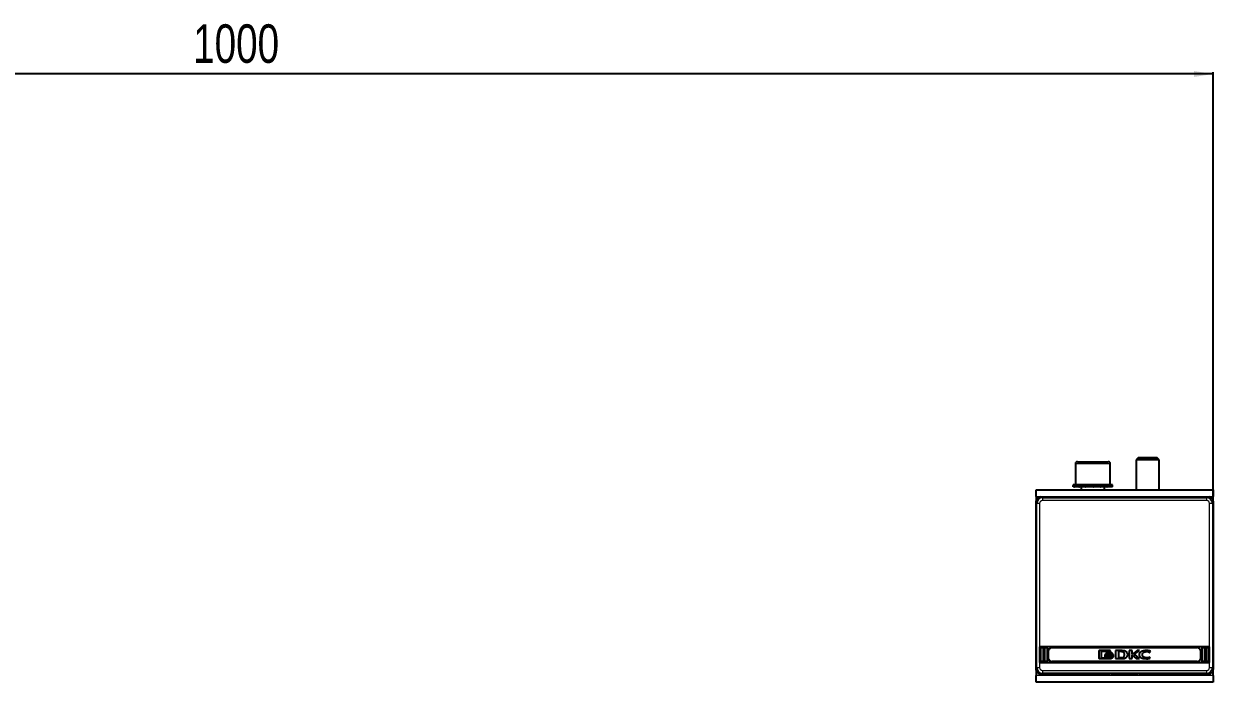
# Model space of a CAD drawing. Header units: millimetres. Extents: x -438 to 3468, y -370 to 660.
# Drawn here: x 179 to 797, y 195 to 537 of the extents above; entities that cross this region are included whole.
import ezdxf

# ---------------------------------------------------------------- set-up
doc = ezdxf.new("R2010")
doc.units = ezdxf.units.MM
doc.layers.add('FORMAT', color=7, linetype='Continuous')
doc.styles.add('SLDTEXTSTYLE0', font='TXT', dxfattribs={"width": 0.75})
doc.dimstyles.new('SLDDIMSTYLE0', dxfattribs={"dimtxt": 20, "dimasz": 10, "dimexe": 0, "dimexo": 0.0625, "dimgap": 5, "dimtad": 2, "dimdec": 1, "dimrnd": 1e-09, "dimzin": 12, "dimdsep": 46, "dimtxsty": 'SLDTEXTSTYLE0', "dimsah": 1, "dimcen": 0.09, "dimadec": 0, "dimazin": 3, "dimtfac": 1, "dimtofl": 0, "dimtmove": 0, "dimatfit": 3, "dimfxl": 0, "dimfrac": 2, "dimtolj": 1, "dimtzin": 12, "dimarcsym": 0})

# ---------------------------------------------------------------- blocks, each defined once
blk = doc.blocks.new('_D_3')
at = {"layer": 'FORMAT'}
for p, q in [((-203.42, 288.93), (-203.42, 511.86)), ((796.58, 510.86), (-203.42, 510.86)), ((796.58, 288.93), (796.58, 511.86))]:
    blk.add_line(p, q, dxfattribs=at)
for points in [[(-203.42, 510.86), (-193.42, 509.32), (-193.42, 512.4)], [(796.58, 510.86), (786.58, 512.4), (786.58, 509.32)]]:
    blk.add_solid(points, dxfattribs=at)
at = {"layer": 'FORMAT', "insert": (267.02, 536.64), "char_height": 20, "attachment_point": 1, "style": 'SLDTEXTSTYLE0'}
blk.add_mtext('1000', dxfattribs=at)

msp = doc.modelspace()

# ---------------------------------------------------------------- linework, layer by layer
at = {"color": 7, "linetype": 'Continuous', "lineweight": 25}
for p, q in [((726.08, 309.45), (734.52, 309.45)), ((734.52, 309.45), (742.08, 309.45)), ((757.65, 311.45), (756.58, 310.37)), ((756.58, 310.37), (756.58, 294.95)), ((768.58, 310.37), (756.58, 310.37)), ((767.5, 311.45), (757.65, 311.45)), ((768.58, 310.37), (767.5, 311.45)), ((768.58, 294.95), (768.58, 310.37)), ((725.08, 308.45), (725.08, 297.45)), ((743.08, 297.45), (743.08, 308.45)), ((723.83, 297.45), (723.83, 296.45)), ((723.83, 297.45), (723.83, 297.2)), ((724.65, 297.45), (723.83, 297.45)), ((723.83, 297.45), (723.83, 297.45)), ((723.83, 296.45), (723.83, 296.7)), ((724.65, 296.45), (723.83, 296.45)), ((723.83, 296.45), (723.83, 296.45)), ((724.65, 297.45), (724.75, 297.45)), ((724.65, 296.45), (724.75, 296.45)), ((724.75, 297.45), (724.75, 297.2)), ((726.9, 297.45), (724.75, 297.45)), ((724.75, 296.45), (724.75, 296.7)), ((726.9, 296.45), (724.75, 296.45)), ((726.9, 297.45), (727.08, 297.45)), ((726.9, 296.45), (727.08, 296.45)), ((727.08, 297.45), (727.08, 297.2)), ((730.25, 297.45), (727.08, 297.45)), ((727.08, 296.45), (727.08, 296.7)), ((730.25, 296.45), (727.08, 296.45)), ((728.08, 296.45), (728.08, 294.95)), ((730.25, 297.45), (730.48, 297.45)), ((730.25, 296.45), (730.48, 296.45)), ((730.48, 297.45), (730.48, 297.2)), ((734.18, 297.45), (730.48, 297.45)), ((730.48, 296.45), (730.48, 296.7)), ((734.18, 296.45), (730.48, 296.45)), ((734.18, 297.45), (734.26, 297.45)), ((734.18, 296.45), (734.34, 296.45)), ((734.34, 296.45), (734.43, 296.45)), ((734.38, 297.45), (734.43, 297.45)), ((734.43, 297.45), (734.43, 297.2)), ((738.09, 297.45), (734.43, 297.45)), ((734.43, 296.45), (734.43, 296.7)), ((738.09, 296.45), (734.43, 296.45)), ((738.09, 297.45), (738.32, 297.45)), ((738.09, 296.45), (738.32, 296.45)), ((738.32, 297.45), (738.32, 297.2)), ((741.4, 297.45), (738.32, 297.45)), ((738.32, 296.45), (738.32, 296.7)), ((741.4, 296.45), (738.32, 296.45)), ((740.08, 294.95), (740.08, 296.45)), ((741.4, 297.45), (741.57, 297.45)), ((741.4, 296.45), (741.57, 296.45)), ((741.57, 297.45), (741.57, 297.2)), ((743.59, 297.45), (741.57, 297.45)), ((741.57, 296.45), (741.57, 296.7)), ((743.59, 296.45), (741.57, 296.45)), ((743.59, 297.45), (743.68, 297.45)), ((743.59, 296.45), (743.68, 296.45)), ((743.68, 297.45), (743.68, 297.2)), ((744.33, 297.45), (743.68, 297.45)), ((743.68, 296.45), (743.68, 296.7)), ((744.33, 296.45), (743.68, 296.45)), ((744.33, 296.45), (744.33, 297.45)), ((704.58, 291.45), (704.58, 294.95)), ((704.58, 294.95), (796.58, 294.95)), ((704.58, 291.45), (704.58, 288.92)), ((706.85, 291.2), (707.48, 291.2)), ((707.48, 291.2), (743.08, 291.2)), ((743.08, 291.2), (743.08, 291.06)), ((743.58, 290.93), (757.58, 290.93)), ((758.08, 291.06), (758.08, 291.2)), ((758.08, 291.2), (793.68, 291.2)), ((793.68, 291.2), (794.3, 291.2)), ((796.58, 294.95), (796.58, 291.45)), ((796.58, 288.92), (796.58, 291.45)), ((704.58, 288.3), (704.58, 288.92)), ((704.58, 202.1), (704.58, 288.3)), ((796.58, 288.92), (796.58, 288.3)), ((796.58, 288.3), (796.58, 202.1)), ((794.68, 213.4), (706.48, 213.4)), ((706.48, 213.4), (706.48, 205.2)), ((706.98, 205.9), (706.98, 212.7)), ((707.18, 212.9), (708.28, 212.9)), ((708.48, 212.7), (708.48, 205.9)), ((708.98, 205.9), (708.98, 212.7)), ((709.18, 212.9), (710.28, 212.9)), ((710.48, 212.7), (710.48, 205.9)), ((710.98, 207.7), (710.98, 210.9)), ((712.98, 212.9), (788.18, 212.9)), ((737.15, 210.96), (737.15, 207.64)), ((742.83, 211.4), (737.59, 211.4)), ((738.56, 211.07), (742.74, 211.07)), ((738.56, 207.53), (738.56, 211.07)), ((742.74, 211.07), (742.74, 210.68)), ((742.74, 210.68), (743.26, 210.68)), ((743.26, 210.68), (743.26, 210.96)), ((748.72, 211.42), (745.9, 211.4)), ((745.9, 211.4), (745.9, 207.2)), ((748.52, 210.83), (747.48, 210.82)), ((747.48, 210.82), (747.48, 207.72)), ((753, 211.4), (753, 207.2)), ((754.49, 211.4), (753, 211.4)), ((754.49, 209.43), (754.49, 211.4)), ((757.16, 211.4), (754.49, 209.43)), ((755.76, 209.54), (758.29, 211.4)), ((758.29, 211.4), (757.16, 211.4)), ((763.56, 210.38), (763.75, 210.38)), ((763.75, 210.38), (764.01, 211.1)), ((790.18, 207.7), (790.18, 210.9)), ((790.68, 212.7), (790.68, 205.9)), ((790.88, 212.9), (791.98, 212.9)), ((792.18, 205.9), (792.18, 212.7)), ((792.68, 212.7), (792.68, 205.9)), ((792.88, 212.9), (793.98, 212.9)), ((794.18, 205.9), (794.18, 212.7)), ((794.68, 205.2), (794.68, 213.4)), ((706.48, 205.2), (794.68, 205.2)), ((708.28, 205.7), (707.18, 205.7)), ((710.28, 205.7), (709.18, 205.7)), ((788.18, 205.7), (712.98, 205.7)), ((737.59, 207.2), (742.83, 207.2)), ((741.02, 207.52), (738.56, 207.53)), ((740.3, 209.38), (740.3, 208.93)), ((740.3, 208.67), (740.3, 208.2)), ((744.75, 208.83), (744.75, 209.28)), ((744.75, 208.1), (744.75, 208.57)), ((745.9, 207.2), (748.58, 207.21)), ((747.48, 207.72), (748.43, 207.73)), ((748.58, 207.21), (748.59, 207.21)), ((748.59, 207.21), (748.61, 207.21)), ((753, 207.2), (754.51, 207.2)), ((754.51, 208.96), (756.52, 207.2)), ((754.51, 207.2), (754.51, 208.96)), ((758.35, 207.2), (755.76, 209.54)), ((756.52, 207.2), (758.35, 207.2)), ((763.74, 207.43), (763.93, 207.97)), ((763.93, 207.97), (763.77, 207.97)), ((791.98, 205.7), (790.88, 205.7)), ((793.98, 205.7), (792.88, 205.7)), ((704.58, 201.47), (704.58, 202.1)), ((704.58, 201.47), (704.58, 198.45)), ((704.58, 194.95), (704.58, 198.45)), ((707.48, 199.2), (706.85, 199.2)), ((743.08, 199.2), (707.48, 199.2)), ((743.08, 199.2), (743.08, 199.33)), ((743.58, 199.47), (757.58, 199.47)), ((758.08, 199.33), (758.08, 199.2)), ((793.68, 199.2), (758.08, 199.2)), ((794.3, 199.2), (793.68, 199.2)), ((796.58, 202.1), (796.58, 201.47)), ((796.58, 198.45), (796.58, 201.47)), ((796.58, 198.45), (796.58, 194.95)), ((796.58, 194.95), (704.58, 194.95))]:
    msp.add_line(p, q, dxfattribs=at)
at = {"color": 8, "linetype": 'Continuous', "lineweight": 18}
for p, q in [((734.57, 308.45), (725.08, 308.45)), ((743.08, 308.45), (734.57, 308.45)), ((704.58, 291.45), (796.58, 291.45)), ((707.48, 291.2), (707.93, 290.74)), ((707.93, 290.74), (707.93, 289.3)), ((707.93, 290.74), (793.23, 290.74)), ((793.23, 290.74), (793.68, 291.2)), ((793.23, 289.3), (793.23, 290.74)), ((705.03, 287.85), (704.58, 288.3)), ((706.48, 287.85), (705.03, 287.85)), ((705.03, 202.55), (705.03, 287.85)), ((706.48, 287.85), (706.48, 213.4)), ((793.23, 289.3), (707.93, 289.3)), ((794.68, 213.4), (794.68, 287.85)), ((796.13, 287.85), (794.68, 287.85)), ((796.58, 288.3), (796.13, 287.85)), ((796.13, 287.85), (796.13, 202.55)), ((706.98, 205.9), (706.98, 212.7)), ((706.98, 212.7), (707.08, 212.7)), ((706.98, 212.7), (706.98, 212.7)), ((707.08, 212.7), (707.08, 205.9)), ((707.18, 212.8), (707.18, 212.9)), ((707.18, 212.9), (708.28, 212.9)), ((707.18, 212.9), (707.18, 212.9)), ((708.28, 212.8), (707.18, 212.8)), ((708.28, 212.8), (708.28, 212.9)), ((708.28, 212.9), (708.28, 212.9)), ((708.38, 205.9), (708.38, 212.7)), ((708.38, 212.7), (708.48, 212.7)), ((708.48, 212.7), (708.48, 205.9)), ((708.48, 212.7), (708.48, 212.7)), ((708.98, 205.9), (708.98, 212.7)), ((708.98, 212.7), (709.08, 212.7)), ((708.98, 212.7), (708.98, 212.7)), ((709.08, 212.7), (709.08, 205.9)), ((709.18, 212.8), (709.18, 212.9)), ((709.18, 212.9), (710.28, 212.9)), ((709.18, 212.9), (709.18, 212.9)), ((710.28, 212.8), (709.18, 212.8)), ((710.28, 212.8), (710.28, 212.9)), ((710.28, 212.9), (710.28, 212.9)), ((710.38, 205.9), (710.38, 212.7)), ((710.38, 212.7), (710.48, 212.7)), ((710.48, 212.7), (710.48, 205.9)), ((710.48, 212.7), (710.48, 212.7)), ((710.98, 207.7), (710.98, 210.9)), ((711.08, 210.9), (710.98, 210.9)), ((710.98, 210.9), (710.98, 210.9)), ((711.08, 210.9), (711.08, 207.7)), ((712.98, 212.9), (788.18, 212.9)), ((712.98, 212.8), (712.98, 212.9)), ((712.98, 212.9), (712.98, 212.9)), ((788.18, 212.8), (712.98, 212.8)), ((788.18, 212.9), (788.18, 212.8)), ((788.18, 212.9), (788.18, 212.9)), ((790.08, 207.7), (790.08, 210.9)), ((790.18, 210.9), (790.08, 210.9)), ((790.18, 210.9), (790.18, 207.7)), ((790.18, 210.9), (790.18, 210.9)), ((790.68, 212.7), (790.78, 212.7)), ((790.68, 205.9), (790.68, 212.7)), ((790.68, 212.7), (790.68, 212.7)), ((790.78, 212.7), (790.78, 205.9)), ((790.88, 212.9), (790.88, 212.8)), ((790.88, 212.9), (791.98, 212.9)), ((790.88, 212.9), (790.88, 212.9)), ((791.98, 212.8), (790.88, 212.8)), ((791.98, 212.9), (791.98, 212.8)), ((791.98, 212.9), (791.98, 212.9)), ((792.08, 205.9), (792.08, 212.7)), ((792.08, 212.7), (792.18, 212.7)), ((792.18, 212.7), (792.18, 205.9)), ((792.18, 212.7), (792.18, 212.7)), ((792.68, 205.9), (792.68, 212.7)), ((792.78, 212.7), (792.68, 212.7)), ((792.68, 212.7), (792.68, 212.7)), ((792.78, 212.7), (792.78, 205.9)), ((792.88, 212.8), (792.88, 212.9)), ((792.88, 212.9), (793.98, 212.9)), ((792.88, 212.9), (792.88, 212.9)), ((793.98, 212.8), (792.88, 212.8)), ((793.98, 212.8), (793.98, 212.9)), ((793.98, 212.9), (793.98, 212.9)), ((794.08, 205.9), (794.08, 212.7)), ((794.18, 212.7), (794.08, 212.7)), ((794.18, 212.7), (794.18, 205.9)), ((794.18, 212.7), (794.18, 212.7)), ((706.48, 205.2), (706.48, 202.55)), ((706.98, 205.9), (707.08, 205.9)), ((706.98, 205.9), (706.98, 205.9)), ((707.18, 205.8), (708.28, 205.8)), ((707.18, 205.7), (707.18, 205.8)), ((708.28, 205.7), (707.18, 205.7)), ((707.18, 205.7), (707.18, 205.7)), ((708.28, 205.7), (708.28, 205.8)), ((708.28, 205.7), (708.28, 205.7)), ((708.38, 205.9), (708.48, 205.9)), ((708.48, 205.9), (708.48, 205.9)), ((708.98, 205.9), (709.08, 205.9)), ((708.98, 205.9), (708.98, 205.9)), ((709.18, 205.8), (710.28, 205.8)), ((709.18, 205.7), (709.18, 205.8)), ((710.28, 205.7), (709.18, 205.7)), ((709.18, 205.7), (709.18, 205.7)), ((710.28, 205.7), (710.28, 205.8)), ((710.28, 205.7), (710.28, 205.7)), ((710.38, 205.9), (710.48, 205.9)), ((710.48, 205.9), (710.48, 205.9)), ((711.08, 207.7), (710.98, 207.7)), ((710.98, 207.7), (710.98, 207.7)), ((712.98, 205.8), (788.18, 205.8)), ((712.98, 205.8), (712.98, 205.7)), ((788.18, 205.7), (712.98, 205.7)), ((712.98, 205.7), (712.98, 205.7)), ((788.18, 205.7), (788.18, 205.8)), ((788.18, 205.7), (788.18, 205.7)), ((790.18, 207.7), (790.08, 207.7)), ((790.18, 207.7), (790.18, 207.7)), ((790.68, 205.9), (790.78, 205.9)), ((790.68, 205.9), (790.68, 205.9)), ((790.88, 205.8), (791.98, 205.8)), ((790.88, 205.8), (790.88, 205.7)), ((791.98, 205.7), (790.88, 205.7)), ((790.88, 205.7), (790.88, 205.7)), ((791.98, 205.8), (791.98, 205.7)), ((791.98, 205.7), (791.98, 205.7)), ((792.08, 205.9), (792.18, 205.9)), ((792.18, 205.9), (792.18, 205.9)), ((792.78, 205.9), (792.68, 205.9)), ((792.68, 205.9), (792.68, 205.9)), ((792.88, 205.8), (793.98, 205.8)), ((792.88, 205.7), (792.88, 205.8)), ((793.98, 205.7), (792.88, 205.7)), ((792.88, 205.7), (792.88, 205.7)), ((793.98, 205.7), (793.98, 205.8)), ((793.98, 205.7), (793.98, 205.7)), ((794.18, 205.9), (794.08, 205.9)), ((794.18, 205.9), (794.18, 205.9)), ((794.68, 202.55), (794.68, 205.2)), ((704.58, 202.1), (705.03, 202.55)), ((796.58, 198.45), (704.58, 198.45)), ((705.03, 202.55), (706.48, 202.55)), ((707.93, 199.65), (707.48, 199.2)), ((707.93, 201.1), (793.23, 201.1)), ((707.93, 201.1), (707.93, 199.65)), ((793.23, 199.65), (707.93, 199.65)), ((793.23, 199.65), (793.23, 201.1)), ((793.68, 199.2), (793.23, 199.65)), ((794.68, 202.55), (796.13, 202.55)), ((796.13, 202.55), (796.58, 202.1))]:
    msp.add_line(p, q, dxfattribs=at)
at = {"color": 7, "linetype": 'Continuous', "lineweight": 25}
for centre, radius, start, end in [((726.08, 308.45), 1, 90, 180), ((742.08, 308.45), 1, 0, 90), ((707.18, 212.7), 0.2, 90, 180), ((708.28, 212.7), 0.2, 360, 90), ((709.18, 212.7), 0.2, 90, 180), ((710.28, 212.7), 0.2, 360, 90), ((712.98, 210.9), 2, 90, 180), ((788.18, 210.9), 2, 0, 90), ((790.88, 212.7), 0.2, 90, 180), ((791.98, 212.7), 0.2, 0, 90), ((792.88, 212.7), 0.2, 90, 180), ((793.98, 212.7), 0.2, 0, 90), ((707.18, 205.9), 0.2, 180, 270), ((708.28, 205.9), 0.2, 270, 360), ((709.18, 205.9), 0.2, 180, 270), ((710.28, 205.9), 0.2, 270, 360), ((712.98, 207.7), 2, 180, 270), ((788.18, 207.7), 2, 270, 0), ((790.88, 205.9), 0.2, 180, 270), ((791.98, 205.9), 0.2, 270, 0), ((792.88, 205.9), 0.2, 180, 270), ((793.98, 205.9), 0.2, 270, 0)]:
    msp.add_arc(centre, radius, start, end, dxfattribs=at)
at = {"color": 8, "linetype": 'Continuous', "lineweight": 18}
for centre, radius, start, end in [((707.18, 212.7), 0.198, 90, 180), ((707.18, 212.7), 0.0982, 90, 180), ((708.28, 212.7), 0.198, 360, 90), ((708.28, 212.7), 0.0982, 0, 90), ((709.18, 212.7), 0.198, 90, 180), ((709.18, 212.7), 0.0982, 90, 180), ((710.28, 212.7), 0.198, 360, 90), ((710.28, 212.7), 0.0982, 360, 90), ((712.98, 210.9), 2, 90, 180), ((712.98, 210.9), 1.9, 90, 180), ((788.18, 210.9), 2, 0, 90), ((788.18, 210.9), 1.9, 0, 90), ((790.88, 212.7), 0.198, 90, 180), ((790.88, 212.7), 0.0982, 90, 180), ((791.98, 212.7), 0.198, 0, 90), ((791.98, 212.7), 0.0982, 0, 90), ((792.88, 212.7), 0.198, 90, 180), ((792.88, 212.7), 0.0982, 90, 180), ((793.98, 212.7), 0.198, 0, 90), ((793.98, 212.7), 0.0982, 0, 90), ((707.18, 205.9), 0.198, 180, 270), ((707.18, 205.9), 0.0982, 180, 270), ((708.28, 205.9), 0.0982, 270, 360), ((708.28, 205.9), 0.198, 270, 360), ((709.18, 205.9), 0.198, 180, 270), ((709.18, 205.9), 0.0982, 180, 270), ((710.28, 205.9), 0.0982, 270, 0), ((710.28, 205.9), 0.198, 270, 360), ((712.98, 207.7), 2, 180, 270), ((712.98, 207.7), 1.9, 180, 270), ((788.18, 207.7), 1.9, 270, 0), ((788.18, 207.7), 2, 270, 0), ((790.88, 205.9), 0.198, 180, 270), ((790.88, 205.9), 0.0982, 180, 270), ((791.98, 205.9), 0.0982, 270, 0), ((791.98, 205.9), 0.198, 270, 0), ((792.88, 205.9), 0.198, 180, 270), ((792.88, 205.9), 0.0982, 180, 270), ((793.98, 205.9), 0.0982, 270, 0), ((793.98, 205.9), 0.198, 270, 0)]:
    msp.add_arc(centre, radius, start, end, dxfattribs=at)
at = {"color": 7, "linetype": 'Continuous', "lineweight": 25}
for centre, major_axis, ratio, start_param, end_param in [((707.63, 288.15), (2.27, -2.27), 0.935113, 2.575748, 3.707437), ((743.58, 291.06), (0.5, 0), 0.267949, 3.141593, 4.712389), ((757.58, 291.06), (0.5, 0), 0.267949, 4.712389, 6.283185), ((793.53, 288.15), (-2.27, -2.27), 0.935113, 2.575748, 3.707437), ((707.63, 202.25), (2.27, 2.27), 0.935113, 2.575748, 3.707437), ((743.58, 199.33), (0.5, 0), 0.267949, 1.570796, 3.141593), ((757.58, 199.33), (0.5, 0), 0.267949, 0, 1.570796), ((793.53, 202.25), (-2.27, 2.27), 0.935113, 2.575748, 3.707437)]:
    msp.add_ellipse(centre, major_axis=major_axis, ratio=ratio, start_param=start_param, end_param=end_param, dxfattribs=at)
at = {"color": 8, "linetype": 'Continuous', "lineweight": 18}
for centre, major_axis, ratio, start_param, end_param in [((708.03, 287.74), (2.13, -2.13), 0.997754, 2.389713, 3.893472), ((793.12, 287.74), (2.13, 2.13), 0.997754, 5.531306, 7.035065), ((708.03, 287.74), (1.13, -1.13), 0.935113, 2.389713, 3.893472), ((793.12, 287.74), (-1.13, -1.13), 0.935113, 2.389713, 3.893472), ((708.03, 202.65), (2.13, 2.13), 0.997754, 2.389713, 3.893472), ((708.03, 202.65), (1.13, 1.13), 0.935113, 2.389713, 3.893472), ((793.12, 202.65), (-1.13, 1.13), 0.935113, 2.389713, 3.893472), ((793.12, 202.65), (-2.13, 2.13), 0.997754, 2.389713, 3.893472)]:
    msp.add_ellipse(centre, major_axis=major_axis, ratio=ratio, start_param=start_param, end_param=end_param, dxfattribs=at)
at = {"color": 7, "linetype": 'Continuous', "lineweight": 25}
for points, knots in [([(723.83, 297.2), (723.83, 297.24), (723.83, 297.3), (723.83, 297.38), (723.83, 297.43), (723.83, 297.45)], [0, 0, 0, 0, 0.499981, 0.749988, 1, 1, 1, 1]), ([(723.83, 296.45), (723.83, 296.47), (723.83, 296.51), (723.83, 296.59), (723.83, 296.66), (723.83, 296.7)], [0, 0, 0, 0, 0.25014, 0.50028, 1, 1, 1, 1]), ([(724.75, 297.2), (724.73, 297.24), (724.7, 297.3), (724.67, 297.38), (724.66, 297.43), (724.65, 297.45)], [0, 0, 0, 0, 0.499981, 0.749988, 1, 1, 1, 1]), ([(724.65, 296.45), (724.66, 296.47), (724.67, 296.51), (724.7, 296.59), (724.73, 296.66), (724.75, 296.7)], [0, 0, 0, 0, 0.25014, 0.50028, 1, 1, 1, 1]), ([(727.08, 297.2), (727.05, 297.24), (727.01, 297.3), (726.95, 297.38), (726.92, 297.43), (726.9, 297.45)], [0, 0, 0, 0, 0.499981, 0.749988, 1, 1, 1, 1]), ([(726.9, 296.45), (726.92, 296.47), (726.95, 296.51), (727.01, 296.59), (727.05, 296.66), (727.08, 296.7)], [0, 0, 0, 0, 0.25014, 0.50028, 1, 1, 1, 1]), ([(730.48, 297.2), (730.44, 297.24), (730.38, 297.3), (730.31, 297.38), (730.27, 297.43), (730.25, 297.45)], [0, 0, 0, 0, 0.4999808, 0.7499881, 1, 1, 1, 1]), ([(730.25, 296.45), (730.27, 296.47), (730.31, 296.51), (730.38, 296.59), (730.44, 296.66), (730.48, 296.7)], [0, 0, 0, 0, 0.25014, 0.50028, 1, 1, 1, 1]), ([(734.43, 297.2), (734.39, 297.24), (734.32, 297.3), (734.24, 297.38), (734.2, 297.43), (734.18, 297.45)], [0, 0, 0, 0, 0.499981, 0.749988, 1, 1, 1, 1]), ([(734.18, 296.45), (734.2, 296.47), (734.24, 296.51), (734.32, 296.59), (734.39, 296.66), (734.43, 296.7)], [0, 0, 0, 0, 0.25014, 0.50028, 1, 1, 1, 1]), ([(734.43, 297.2), (734.41, 297.27), (734.38, 297.4), (734.35, 297.43), (734.34, 297.45)], [0, 0, 0, 0, 0.561794, 1, 1, 1, 1]), ([(734.43, 296.7), (734.41, 296.62), (734.38, 296.49), (734.35, 296.46), (734.34, 296.45)], [0, 0, 0, 0, 0.561794, 1, 1, 1, 1]), ([(738.32, 297.2), (738.28, 297.24), (738.23, 297.3), (738.15, 297.38), (738.11, 297.43), (738.09, 297.45)], [0, 0, 0, 0, 0.499981, 0.749988, 1, 1, 1, 1]), ([(738.09, 296.45), (738.11, 296.47), (738.15, 296.51), (738.23, 296.59), (738.28, 296.66), (738.32, 296.7)], [0, 0, 0, 0, 0.25014, 0.50028, 1, 1, 1, 1]), ([(741.57, 297.2), (741.54, 297.24), (741.5, 297.3), (741.44, 297.38), (741.41, 297.43), (741.4, 297.45)], [0, 0, 0, 0, 0.499981, 0.749988, 1, 1, 1, 1]), ([(741.4, 296.45), (741.41, 296.47), (741.44, 296.51), (741.5, 296.59), (741.54, 296.66), (741.57, 296.7)], [0, 0, 0, 0, 0.25014, 0.50028, 1, 1, 1, 1]), ([(743.68, 297.2), (743.66, 297.24), (743.64, 297.3), (743.61, 297.38), (743.59, 297.43), (743.59, 297.45)], [0, 0, 0, 0, 0.499981, 0.749988, 1, 1, 1, 1]), ([(743.59, 296.45), (743.59, 296.47), (743.61, 296.51), (743.64, 296.59), (743.66, 296.66), (743.68, 296.7)], [0, 0, 0, 0, 0.25014, 0.50028, 1, 1, 1, 1]), ([(737.59, 211.4), (737.52, 211.39), (737.39, 211.37), (737.25, 211.26), (737.17, 211.11), (737.16, 211.01), (737.15, 210.96)], [0, 0, 0, 0, 0.281303, 0.555629, 0.773878, 1, 1, 1, 1]), ([(742.55, 210.45), (742.3, 210.43), (741.83, 210.4), (741.25, 210.17), (740.83, 209.88), (740.68, 209.63), (740.61, 209.51)], [0, 0, 0, 0, 0.32886, 0.621368, 0.822445, 1, 1, 1, 1]), ([(740.71, 209.34), (740.81, 209.46), (741.05, 209.72), (741.68, 210.03), (742.21, 210.07), (742.55, 210.1)], [0, 0, 0, 0, 0.235625, 0.507433, 1, 1, 1, 1]), ([(744.5, 209.48), (744.45, 209.58), (744.34, 209.8), (744.04, 210.04), (743.47, 210.36), (742.94, 210.41), (742.55, 210.45)], [0, 0, 0, 0, 0.149079, 0.314363, 0.498773, 1, 1, 1, 1]), ([(742.55, 210.1), (742.78, 210.09), (743.2, 210.07), (743.74, 209.88), (744.16, 209.63), (744.33, 209.42), (744.41, 209.32)], [0, 0, 0, 0, 0.322978, 0.614423, 0.818337, 1, 1, 1, 1]), ([(743.26, 210.96), (743.26, 211.02), (743.24, 211.15), (743.12, 211.3), (742.98, 211.38), (742.88, 211.39), (742.83, 211.4)], [0, 0, 0, 0, 0.285248, 0.560563, 0.777151, 1, 1, 1, 1]), ([(749.17, 210.78), (749.04, 210.79), (748.82, 210.82), (748.61, 210.83), (748.52, 210.83)], [0, 0, 0, 0, 0.586635, 1, 1, 1, 1]), ([(751.09, 210.98), (750.93, 211.05), (750.57, 211.22), (749.77, 211.38), (749.14, 211.4), (748.72, 211.42)], [0, 0, 0, 0, 0.216742, 0.489643, 1, 1, 1, 1]), ([(750.52, 209.3), (750.51, 209.44), (750.51, 209.68), (750.44, 210), (750.31, 210.26), (750.08, 210.5), (749.68, 210.67), (749.35, 210.74), (749.17, 210.78)], [0, 0, 0, 0, 0.176808, 0.319231, 0.43938, 0.552395, 0.749205, 1, 1, 1, 1]), ([(750.36, 207.35), (750.58, 207.42), (751, 207.55), (751.53, 207.91), (751.93, 208.36), (752.17, 208.88), (752.22, 209.45), (752.06, 210.02), (751.68, 210.57), (751.3, 210.84), (751.09, 210.98)], [0, 0, 0, 0, 0.138091, 0.265455, 0.384013, 0.496103, 0.605759, 0.71979, 0.847662, 1, 1, 1, 1]), ([(761.9, 211.45), (761.4, 211.42), (760.47, 211.37), (759.24, 210.93), (758.48, 210.36), (758.13, 209.79), (758.1, 209.5), (758.08, 209.35)], [0, 0, 0, 0, 0.315674, 0.58952, 0.813199, 0.909026, 1, 1, 1, 1]), ([(759.76, 209.25), (759.78, 209.42), (759.82, 209.76), (760.12, 210.2), (760.57, 210.57), (761.19, 210.85), (761.68, 210.88), (761.93, 210.9)], [0, 0, 0, 0, 0.165415, 0.334737, 0.516014, 0.747902, 1, 1, 1, 1]), ([(764.01, 211.1), (763.64, 211.21), (762.95, 211.42), (762.23, 211.44), (761.9, 211.45)], [0, 0, 0, 0, 0.5368, 1, 1, 1, 1]), ([(761.93, 210.9), (762.27, 210.87), (762.86, 210.82), (763.35, 210.51), (763.56, 210.38)], [0, 0, 0, 0, 0.579608, 1, 1, 1, 1]), ([(737.15, 207.64), (737.16, 207.57), (737.18, 207.44), (737.29, 207.3), (737.43, 207.21), (737.53, 207.2), (737.59, 207.2)], [0, 0, 0, 0, 0.285197, 0.560428, 0.777044, 1, 1, 1, 1]), ([(742.55, 208.38), (742.26, 208.4), (741.7, 208.43), (741.02, 208.67), (740.53, 208.98), (740.37, 209.26), (740.3, 209.38)], [0, 0, 0, 0, 0.341641, 0.638783, 0.834973, 1, 1, 1, 1]), ([(740.3, 208.93), (740.36, 208.83), (740.48, 208.6), (740.82, 208.34), (741.49, 208.02), (742.1, 207.97), (742.55, 207.93)], [0, 0, 0, 0, 0.13872, 0.298957, 0.48357, 1, 1, 1, 1]), ([(742.55, 207.67), (742.26, 207.69), (741.7, 207.72), (741.02, 207.96), (740.53, 208.27), (740.37, 208.54), (740.3, 208.67)], [0, 0, 0, 0, 0.34171, 0.638876, 0.835038, 1, 1, 1, 1]), ([(740.3, 208.2), (740.34, 208.13), (740.41, 207.97), (740.66, 207.73), (740.88, 207.6), (741.02, 207.52)], [0, 0, 0, 0, 0.244932, 0.514807, 1, 1, 1, 1]), ([(740.61, 209.51), (740.63, 209.48), (740.65, 209.42), (740.69, 209.36), (740.71, 209.34)], [0, 0, 0, 0, 0.556647, 1, 1, 1, 1]), ([(742.55, 209.9), (742.16, 209.86), (741.63, 209.81), (741.05, 209.5), (740.87, 209.32), (740.78, 209.24)], [0, 0, 0, 0, 0.607099, 0.813781, 1, 1, 1, 1]), ([(740.78, 209.24), (740.81, 209.21), (740.87, 209.15), (740.94, 209.1), (740.97, 209.07)], [0, 0, 0, 0, 0.548878, 1, 1, 1, 1]), ([(740.97, 209.07), (741.22, 209.23), (741.71, 209.52), (742.28, 209.55), (742.55, 209.56)], [0, 0, 0, 0, 0.5210892, 1, 1, 1, 1]), ([(742.55, 209.34), (742.25, 209.33), (741.75, 209.29), (741.31, 209.07), (741.13, 208.97)], [0, 0, 0, 0, 0.591571, 1, 1, 1, 1]), ([(741.13, 208.97), (741.19, 208.94), (741.31, 208.88), (741.44, 208.84), (741.5, 208.82)], [0, 0, 0, 0, 0.541848, 1, 1, 1, 1]), ([(741.5, 208.82), (741.69, 208.88), (742.03, 208.98), (742.39, 209), (742.55, 209)], [0, 0, 0, 0, 0.540329, 1, 1, 1, 1]), ([(744.32, 209.23), (744.21, 209.34), (743.97, 209.57), (743.36, 209.83), (742.87, 209.88), (742.55, 209.9)], [0, 0, 0, 0, 0.2395414, 0.512395, 1, 1, 1, 1]), ([(742.55, 209.56), (742.89, 209.54), (743.46, 209.5), (743.94, 209.2), (744.14, 209.07)], [0, 0, 0, 0, 0.598426, 1, 1, 1, 1]), ([(743.97, 208.97), (743.73, 209.09), (743.28, 209.31), (742.79, 209.33), (742.55, 209.34)], [0, 0, 0, 0, 0.528395, 1, 1, 1, 1]), ([(744.75, 209.28), (744.69, 209.18), (744.54, 208.98), (744.2, 208.75), (743.55, 208.46), (742.97, 208.41), (742.55, 208.38)], [0, 0, 0, 0, 0.141525, 0.304329, 0.489562, 1, 1, 1, 1]), ([(742.55, 209), (742.76, 208.99), (743.11, 208.98), (743.45, 208.87), (743.59, 208.82)], [0, 0, 0, 0, 0.579402, 1, 1, 1, 1]), ([(742.55, 207.93), (742.83, 207.95), (743.35, 207.98), (744.01, 208.19), (744.49, 208.47), (744.67, 208.72), (744.75, 208.83)], [0, 0, 0, 0, 0.33644, 0.632575, 0.831337, 1, 1, 1, 1]), ([(744.75, 208.57), (744.69, 208.47), (744.54, 208.26), (744.2, 208.04), (743.55, 207.74), (742.97, 207.7), (742.55, 207.67)], [0, 0, 0, 0, 0.141571, 0.304387, 0.489612, 1, 1, 1, 1]), ([(742.83, 207.2), (743.04, 207.22), (743.48, 207.27), (744.03, 207.51), (744.49, 207.77), (744.67, 208), (744.75, 208.1)], [0, 0, 0, 0, 0.289383, 0.6003015, 0.8229285, 1, 1, 1, 1]), ([(743.59, 208.82), (743.67, 208.84), (743.8, 208.89), (743.92, 208.95), (743.97, 208.97)], [0, 0, 0, 0, 0.575396, 1, 1, 1, 1]), ([(744.14, 209.07), (744.17, 209.1), (744.24, 209.15), (744.3, 209.21), (744.32, 209.23)], [0, 0, 0, 0, 0.569699, 1, 1, 1, 1]), ([(744.41, 209.32), (744.43, 209.35), (744.46, 209.4), (744.49, 209.45), (744.5, 209.48)], [0, 0, 0, 0, 0.564632, 1, 1, 1, 1]), ([(748.43, 207.73), (748.7, 207.74), (749.21, 207.75), (749.83, 207.9), (750.19, 208.18), (750.38, 208.47), (750.5, 208.85), (750.51, 209.14), (750.52, 209.3)], [0, 0, 0, 0, 0.274676, 0.503042, 0.607381, 0.716579, 0.843412, 1, 1, 1, 1]), ([(748.61, 207.21), (748.72, 207.21), (748.94, 207.22), (749.16, 207.23), (749.28, 207.23)], [0, 0, 0, 0, 0.486421, 1, 1, 1, 1]), ([(749.28, 207.23), (749.48, 207.24), (749.84, 207.26), (750.2, 207.32), (750.36, 207.35)], [0, 0, 0, 0, 0.55183, 1, 1, 1, 1]), ([(758.08, 209.35), (758.1, 209.14), (758.14, 208.7), (758.51, 208.09), (759.23, 207.56), (760.39, 207.2), (761.34, 207.16), (761.88, 207.14)], [0, 0, 0, 0, 0.130532, 0.266031, 0.423997, 0.666819, 1, 1, 1, 1]), ([(761.93, 207.6), (761.61, 207.63), (761.01, 207.69), (760.29, 208.11), (759.84, 208.65), (759.78, 209.05), (759.76, 209.25)], [0, 0, 0, 0, 0.317455, 0.60205, 0.80504, 1, 1, 1, 1]), ([(761.88, 207.14), (762.25, 207.16), (762.88, 207.18), (763.48, 207.36), (763.74, 207.43)], [0, 0, 0, 0, 0.577653, 1, 1, 1, 1]), ([(763.77, 207.97), (763.45, 207.85), (762.85, 207.63), (762.22, 207.61), (761.93, 207.6)], [0, 0, 0, 0, 0.547643, 1, 1, 1, 1])]:
    msp.add_open_spline(points, degree=3, knots=knots, dxfattribs=at)

# ---------------------------------------------------------------- dimensions: what is measured, and where the dimension line sits
at = {"layer": 'FORMAT'}
dim = msp.add_linear_dim(base=(-203.42, 510.86), p1=(796.58, 288.92), p2=(-203.42, 288.92), dimstyle='SLDDIMSTYLE0', dxfattribs=at)
dim.commit()
dim.dimension.update_dxf_attribs({"geometry": '_D_3', "text_midpoint": (296.58, 510.86), "dimtype": 160})

doc.saveas('drawing.dxf')
